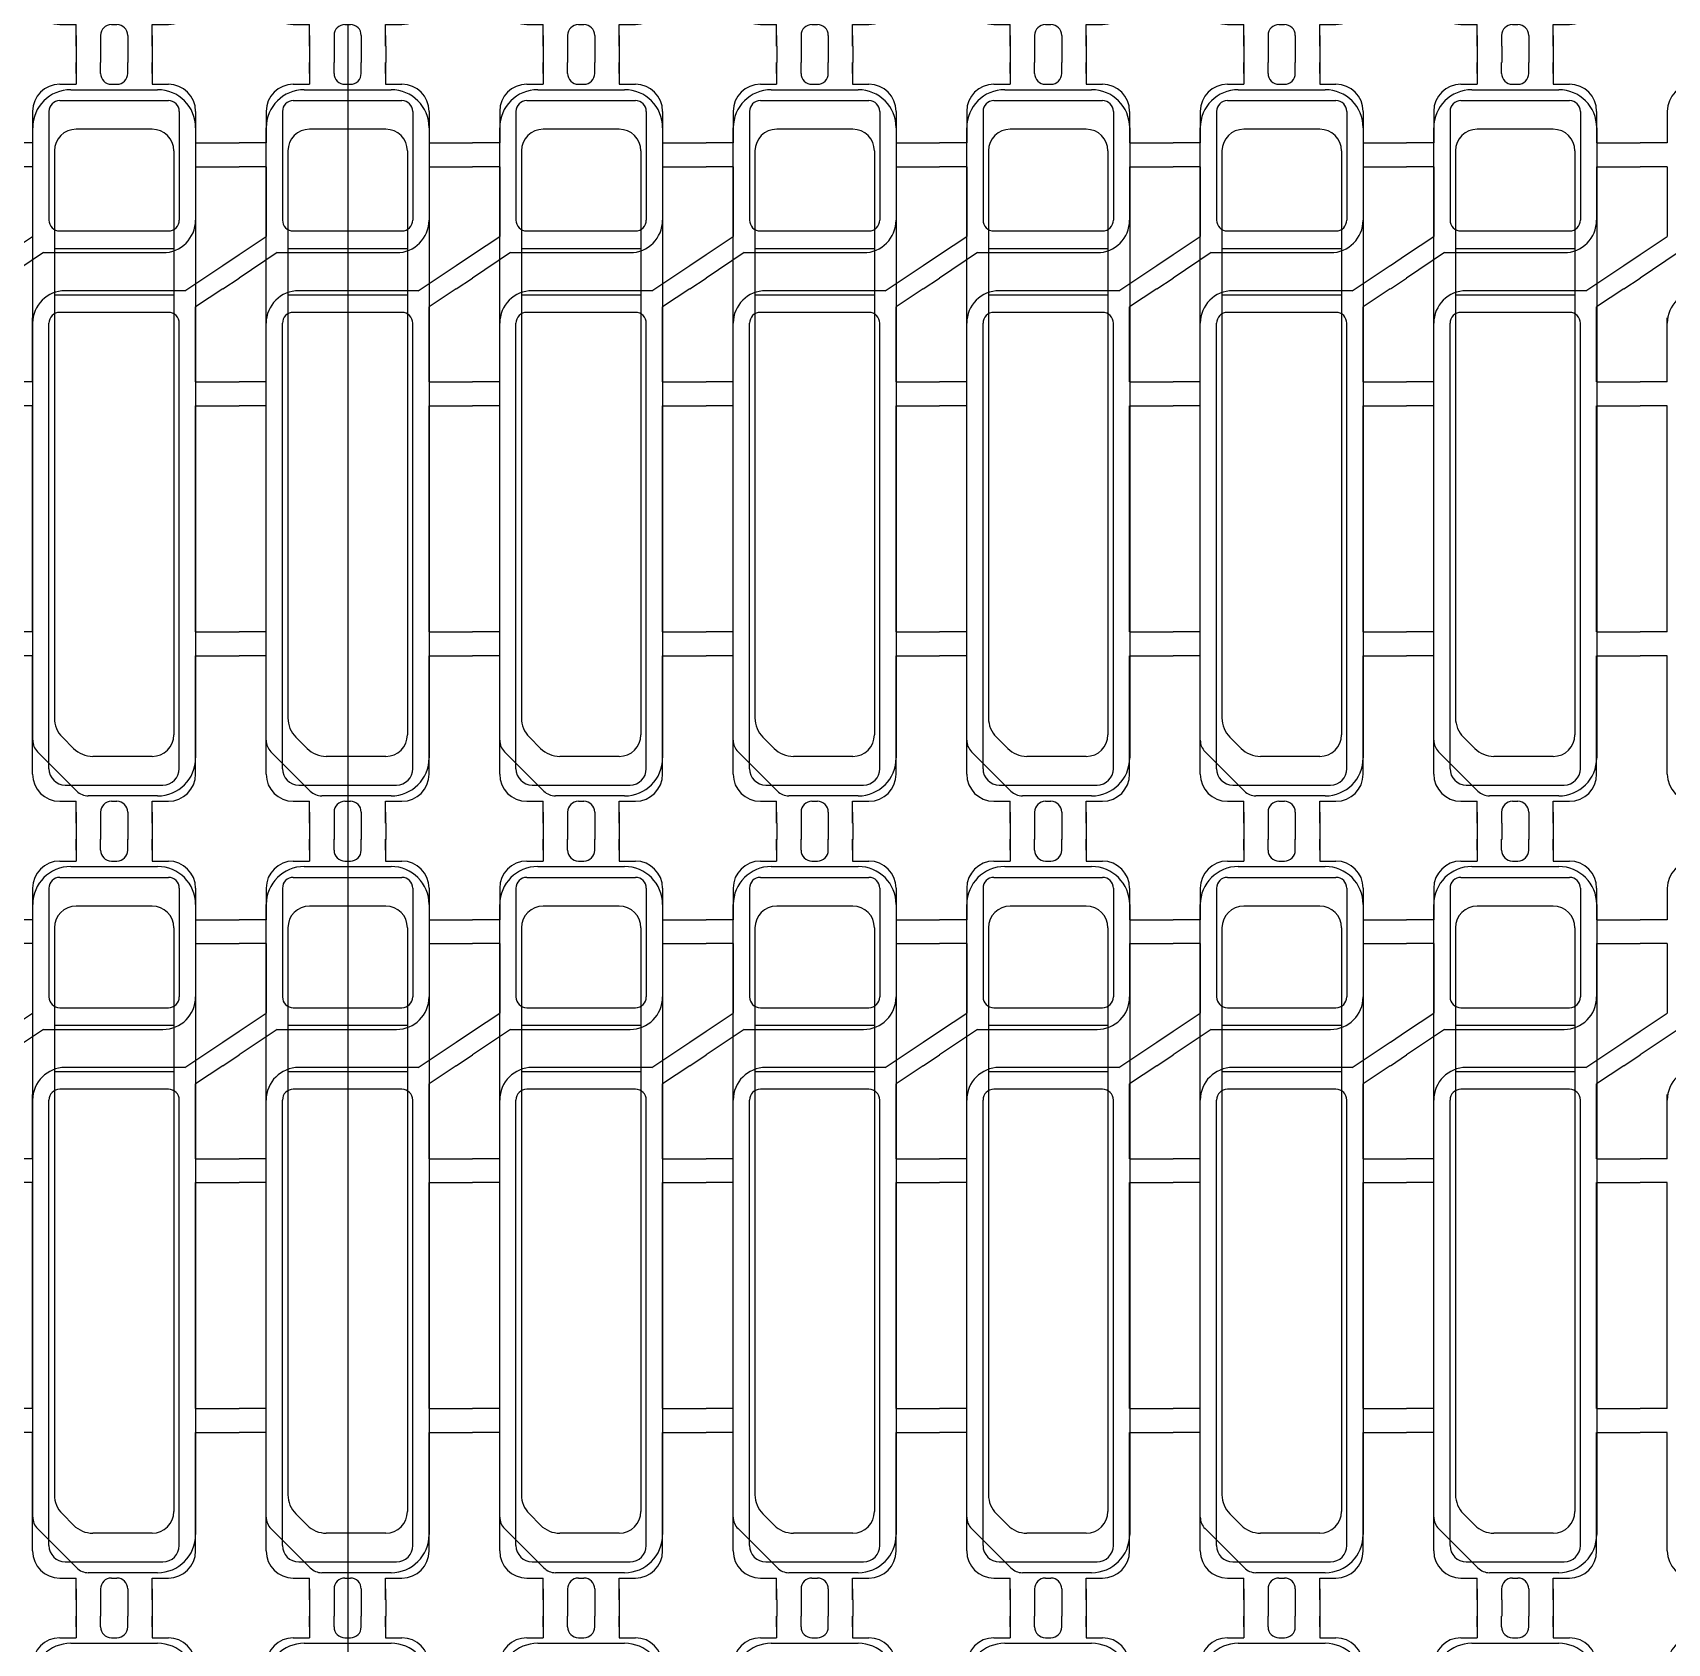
# Model space of a CAD drawing. Header units: millimetres. Extents: x -992 to 1678, y 98 to 1000.
# Drawn here: x -818.14 to -803.09, y 574.62 to 589.45 of the extents above; entities that cross this region are included whole.
import ezdxf

# ---------------------------------------------------------------- set-up
doc = ezdxf.new("R2010")
doc.units = ezdxf.units.MM
doc.linetypes.add('CENTER', pattern=[10.16, 6.35, -1.27, 1.27, -1.27])
for name, color, linetype in [('1', 3, 'Continuous'), ('b etching', 1, 'Continuous'), ('CEN', 8, 'CENTER'), ('PPA', 2, 'Continuous')]:
    doc.layers.add(name, color=color, linetype=linetype)

# ---------------------------------------------------------------- blocks, each defined once
blk = doc.blocks.new('e1')
at = {"layer": '1'}
for p, q in [((-947.058, 906.581), (-947.058, 906.481)), ((-947.058, 906.481), (-947.058, 906.581)), ((-947.058, 906.581), (-947.058, 906.381)), ((-946.358, 906.581), (-946.358, 906.481)), ((-946.358, 906.481), (-946.358, 906.581)), ((-946.358, 906.581), (-946.358, 906.381)), ((-946.358, 906.381), (-946.208, 906.381)), ((-947.458, 906.131), (-947.458, 905.841)), ((-945.958, 906.131), (-945.958, 905.841)), ((-947.458, 905.841), (-947.708, 905.841)), ((-945.958, 905.841), (-945.708, 905.841)), ((-947.458, 905.621), (-947.708, 905.621)), ((-947.458, 905.621), (-947.458, 904.981)), ((-945.958, 905.621), (-945.958, 905.131)), ((-945.958, 905.621), (-945.708, 905.621)), ((-947.358, 904.831), (-946.258, 904.831)), ((-946.058, 904.481), (-947.158, 904.481)), ((-947.458, 903.641), (-947.458, 904.231)), ((-945.958, 903.641), (-945.958, 904.331)), ((-947.458, 903.641), (-947.708, 903.641)), ((-945.958, 903.641), (-945.708, 903.641)), ((-947.458, 903.421), (-947.708, 903.421)), ((-947.458, 901.341), (-947.458, 903.421)), ((-945.958, 901.341), (-945.958, 903.421)), ((-945.958, 903.421), (-945.708, 903.421)), ((-947.458, 901.341), (-947.708, 901.341)), ((-945.958, 901.341), (-945.708, 901.341)), ((-947.458, 901.121), (-947.708, 901.121)), ((-947.458, 900.031), (-947.458, 901.121)), ((-945.958, 900.031), (-945.958, 901.121)), ((-945.958, 901.121), (-945.708, 901.121)), ((-947.058, 899.581), (-947.058, 899.781)), ((-946.358, 899.781), (-946.208, 899.781)), ((-946.358, 899.581), (-946.358, 899.781)), ((-947.058, 899.581), (-947.058, 899.681)), ((-947.058, 899.681), (-947.058, 899.581)), ((-946.358, 899.581), (-946.358, 899.681)), ((-946.358, 899.681), (-946.358, 899.581))]:
    blk.add_line(p, q, dxfattribs=at)
at = {"layer": '1', "linetype": 'ByBlock'}
for p, q in [((-946.833, 906.481), (-946.833, 906.581)), ((-946.583, 906.481), (-946.583, 906.581)), ((-947.208, 906.381), (-947.058, 906.381)), ((-946.733, 906.381), (-946.683, 906.381)), ((-947.708, 904.814), (-947.458, 904.981)), ((-947.358, 904.831), (-947.708, 904.597)), ((-946.058, 904.481), (-945.708, 904.714)), ((-945.708, 904.497), (-945.958, 904.331)), ((-947.208, 899.781), (-947.058, 899.781)), ((-946.733, 899.781), (-946.683, 899.781)), ((-946.833, 899.681), (-946.833, 899.581)), ((-946.583, 899.681), (-946.583, 899.581))]:
    blk.add_line(p, q, dxfattribs=at)
for centre, start, end in [((-946.733, 906.481), 180, 270), ((-946.683, 906.481), 270, 0), ((-946.733, 899.681), 90, 180), ((-946.683, 899.681), 0, 90)]:
    blk.add_arc(centre, 0.1, start, end, dxfattribs=at)
at = {"layer": '1'}
for centre, radius, start, end in [((-947.208, 906.131), 0.25, 90, 180), ((-946.208, 906.131), 0.25, 0, 90), ((-946.258, 905.131), 0.3, 270, 0), ((-947.158, 904.181), 0.3, 90, 180), ((-947.208, 900.031), 0.25, 180, 270), ((-946.208, 900.031), 0.25, 270, 0)]:
    blk.add_arc(centre, radius, start, end, dxfattribs=at)
blk = doc.blocks.new('e2')
at = {"layer": 'b etching', "linetype": 'ByBlock'}
for p, q in [((-947.208, 906.231), (-946.208, 906.231)), ((-947.308, 906.131), (-947.308, 905.131)), ((-946.108, 906.131), (-946.108, 905.131)), ((-947.208, 905.031), (-946.208, 905.031)), ((-946.208, 904.281), (-947.208, 904.281)), ((-947.308, 900.081), (-947.308, 904.181)), ((-946.108, 900.081), (-946.108, 904.181)), ((-947.158, 899.931), (-946.258, 899.931))]:
    blk.add_line(p, q, dxfattribs=at)
for centre, radius, start, end in [((-947.208, 906.131), 0.1, 90, 180), ((-946.208, 906.131), 0.1, 360, 90), ((-947.208, 905.131), 0.1, 180, 270), ((-946.208, 905.131), 0.1, 270, 360), ((-947.208, 904.181), 0.1, 90, 180), ((-946.208, 904.181), 0.1, 0, 90), ((-947.158, 900.081), 0.15, 180, 270), ((-946.258, 900.081), 0.15, 270, 0)]:
    blk.add_arc(centre, radius, start, end, dxfattribs=at)

msp = doc.modelspace()

# ---------------------------------------------------------------- linework, layer by layer
at = {"layer": '1', "linetype": 'ByBlock'}
for p, q in [((-817.73553085, 589.32062093), (-817.73553085, 589.17062093)), ((-817.51053085, 589.32062093), (-817.51053085, 589.17062093)), ((-817.26053085, 589.32062093), (-817.26053085, 589.17062093)), ((-817.03553085, 589.32062093), (-817.03553085, 589.17062093)), ((-815.58553085, 589.32062093), (-815.58553085, 589.17062093)), ((-815.36053085, 589.32062093), (-815.36053085, 589.17062093)), ((-815.11053085, 589.32062093), (-815.11053085, 589.17062093)), ((-814.88553085, 589.32062093), (-814.88553085, 589.17062093)), ((-813.43553085, 589.32062093), (-813.43553085, 589.17062093)), ((-813.21053085, 589.32062093), (-813.21053085, 589.17062093)), ((-812.96053085, 589.32062093), (-812.96053085, 589.17062093)), ((-812.73553085, 589.32062093), (-812.73553085, 589.17062093)), ((-811.28553085, 589.32062093), (-811.28553085, 589.17062093)), ((-811.06053085, 589.32062093), (-811.06053085, 589.17062093)), ((-810.81053085, 589.32062093), (-810.81053085, 589.17062093)), ((-810.58553085, 589.32062093), (-810.58553085, 589.17062093)), ((-809.13553085, 589.32062093), (-809.13553085, 589.17062093)), ((-808.91053085, 589.32062093), (-808.91053085, 589.17062093)), ((-808.66053085, 589.32062093), (-808.66053085, 589.17062093)), ((-808.43553085, 589.32062093), (-808.43553085, 589.17062093)), ((-806.98553085, 589.32062093), (-806.98553085, 589.17062093)), ((-806.76053085, 589.32062093), (-806.76053085, 589.17062093)), ((-806.51053085, 589.32062093), (-806.51053085, 589.17062093)), ((-806.28553085, 589.32062093), (-806.28553085, 589.17062093)), ((-804.83553085, 589.32062093), (-804.83553085, 589.17062093)), ((-804.61053085, 589.32062093), (-804.61053085, 589.17062093)), ((-804.36053085, 589.32062093), (-804.36053085, 589.17062093)), ((-804.13553085, 589.32062093), (-804.13553085, 589.17062093)), ((-816.38553085, 588.43062093), (-816.23553085, 588.43062093)), ((-814.23553085, 588.43062093), (-814.08553085, 588.43062093)), ((-812.08553085, 588.43062093), (-811.93553085, 588.43062093)), ((-809.93553085, 588.43062093), (-809.78553085, 588.43062093)), ((-807.78553085, 588.43062093), (-807.63553085, 588.43062093)), ((-805.63553085, 588.43062093), (-805.48553085, 588.43062093)), ((-803.48553085, 588.43062093), (-803.33553085, 588.43062093)), ((-816.38553085, 588.21062093), (-816.23553085, 588.21062093)), ((-814.23553085, 588.21062093), (-814.08553085, 588.21062093)), ((-812.08553085, 588.21062093), (-811.93553085, 588.21062093)), ((-809.93553085, 588.21062093), (-809.78553085, 588.21062093)), ((-807.78553085, 588.21062093), (-807.63553085, 588.21062093)), ((-805.63553085, 588.21062093), (-805.48553085, 588.21062093)), ((-803.48553085, 588.21062093), (-803.33553085, 588.21062093)), ((-816.38553085, 587.30395426), (-816.23553085, 587.40395426)), ((-814.23553085, 587.30395426), (-814.08553085, 587.40395426)), ((-812.08553085, 587.30395426), (-811.93553085, 587.40395426)), ((-809.93553085, 587.30395426), (-809.78553085, 587.40395426)), ((-807.78553085, 587.30395426), (-807.63553085, 587.40395426)), ((-805.63553085, 587.30395426), (-805.48553085, 587.40395426)), ((-803.48553085, 587.30395426), (-803.33553085, 587.40395426)), ((-816.38553085, 587.08728759), (-816.23553085, 587.18728759)), ((-814.23553085, 587.08728759), (-814.08553085, 587.18728759)), ((-812.08553085, 587.08728759), (-811.93553085, 587.18728759)), ((-809.93553085, 587.08728759), (-809.78553085, 587.18728759)), ((-807.78553085, 587.08728759), (-807.63553085, 587.18728759)), ((-805.63553085, 587.08728759), (-805.48553085, 587.18728759)), ((-803.48553085, 587.08728759), (-803.33553085, 587.18728759)), ((-816.38553085, 586.23062093), (-816.23553085, 586.23062093)), ((-814.23553085, 586.23062093), (-814.08553085, 586.23062093)), ((-812.08553085, 586.23062093), (-811.93553085, 586.23062093)), ((-809.93553085, 586.23062093), (-809.78553085, 586.23062093)), ((-807.78553085, 586.23062093), (-807.63553085, 586.23062093)), ((-805.63553085, 586.23062093), (-805.48553085, 586.23062093)), ((-803.48553085, 586.23062093), (-803.33553085, 586.23062093)), ((-816.38553085, 586.01062093), (-816.23553085, 586.01062093)), ((-814.23553085, 586.01062093), (-814.08553085, 586.01062093)), ((-812.08553085, 586.01062093), (-811.93553085, 586.01062093)), ((-809.93553085, 586.01062093), (-809.78553085, 586.01062093)), ((-807.78553085, 586.01062093), (-807.63553085, 586.01062093)), ((-805.63553085, 586.01062093), (-805.48553085, 586.01062093)), ((-803.48553085, 586.01062093), (-803.33553085, 586.01062093)), ((-816.38553085, 583.93062093), (-816.23553085, 583.93062093)), ((-814.23553085, 583.93062093), (-814.08553085, 583.93062093)), ((-812.08553085, 583.93062093), (-811.93553085, 583.93062093)), ((-809.93553085, 583.93062093), (-809.78553085, 583.93062093)), ((-807.78553085, 583.93062093), (-807.63553085, 583.93062093)), ((-805.63553085, 583.93062093), (-805.48553085, 583.93062093)), ((-803.48553085, 583.93062093), (-803.33553085, 583.93062093)), ((-816.38553085, 583.71062093), (-816.23553085, 583.71062093)), ((-814.23553085, 583.71062093), (-814.08553085, 583.71062093)), ((-812.08553085, 583.71062093), (-811.93553085, 583.71062093)), ((-809.93553085, 583.71062093), (-809.78553085, 583.71062093)), ((-807.78553085, 583.71062093), (-807.63553085, 583.71062093)), ((-805.63553085, 583.71062093), (-805.48553085, 583.71062093)), ((-803.48553085, 583.71062093), (-803.33553085, 583.71062093)), ((-817.73553085, 582.17062093), (-817.73553085, 582.02062093)), ((-817.51053085, 582.17062093), (-817.51053085, 582.02062093)), ((-817.26053085, 582.17062093), (-817.26053085, 582.02062093)), ((-817.03553085, 582.17062093), (-817.03553085, 582.02062093)), ((-815.58553085, 582.17062093), (-815.58553085, 582.02062093)), ((-815.36053085, 582.17062093), (-815.36053085, 582.02062093)), ((-815.11053085, 582.17062093), (-815.11053085, 582.02062093)), ((-814.88553085, 582.17062093), (-814.88553085, 582.02062093)), ((-813.43553085, 582.17062093), (-813.43553085, 582.02062093)), ((-813.21053085, 582.17062093), (-813.21053085, 582.02062093)), ((-812.96053085, 582.17062093), (-812.96053085, 582.02062093)), ((-812.73553085, 582.17062093), (-812.73553085, 582.02062093)), ((-811.28553085, 582.17062093), (-811.28553085, 582.02062093)), ((-811.06053085, 582.17062093), (-811.06053085, 582.02062093)), ((-810.81053085, 582.17062093), (-810.81053085, 582.02062093)), ((-810.58553085, 582.17062093), (-810.58553085, 582.02062093)), ((-809.13553085, 582.17062093), (-809.13553085, 582.02062093)), ((-808.91053085, 582.17062093), (-808.91053085, 582.02062093)), ((-808.66053085, 582.17062093), (-808.66053085, 582.02062093)), ((-808.43553085, 582.17062093), (-808.43553085, 582.02062093)), ((-806.98553085, 582.17062093), (-806.98553085, 582.02062093)), ((-806.76053085, 582.17062093), (-806.76053085, 582.02062093)), ((-806.51053085, 582.17062093), (-806.51053085, 582.02062093)), ((-806.28553085, 582.17062093), (-806.28553085, 582.02062093)), ((-804.83553085, 582.17062093), (-804.83553085, 582.02062093)), ((-804.61053085, 582.17062093), (-804.61053085, 582.02062093)), ((-804.36053085, 582.17062093), (-804.36053085, 582.02062093)), ((-804.13553085, 582.17062093), (-804.13553085, 582.02062093)), ((-816.38553085, 581.28062093), (-816.23553085, 581.28062093)), ((-814.23553085, 581.28062093), (-814.08553085, 581.28062093)), ((-812.08553085, 581.28062093), (-811.93553085, 581.28062093)), ((-809.93553085, 581.28062093), (-809.78553085, 581.28062093)), ((-807.78553085, 581.28062093), (-807.63553085, 581.28062093)), ((-805.63553085, 581.28062093), (-805.48553085, 581.28062093)), ((-803.48553085, 581.28062093), (-803.33553085, 581.28062093)), ((-816.38553085, 581.06062093), (-816.23553085, 581.06062093)), ((-814.23553085, 581.06062093), (-814.08553085, 581.06062093)), ((-812.08553085, 581.06062093), (-811.93553085, 581.06062093)), ((-809.93553085, 581.06062093), (-809.78553085, 581.06062093)), ((-807.78553085, 581.06062093), (-807.63553085, 581.06062093)), ((-805.63553085, 581.06062093), (-805.48553085, 581.06062093)), ((-803.48553085, 581.06062093), (-803.33553085, 581.06062093)), ((-816.38553085, 580.15395426), (-816.23553085, 580.25395426)), ((-814.23553085, 580.15395426), (-814.08553085, 580.25395426)), ((-812.08553085, 580.15395426), (-811.93553085, 580.25395426)), ((-809.93553085, 580.15395426), (-809.78553085, 580.25395426)), ((-807.78553085, 580.15395426), (-807.63553085, 580.25395426)), ((-805.63553085, 580.15395426), (-805.48553085, 580.25395426)), ((-803.48553085, 580.15395426), (-803.33553085, 580.25395426)), ((-816.38553085, 579.93728759), (-816.23553085, 580.03728759)), ((-814.23553085, 579.93728759), (-814.08553085, 580.03728759)), ((-812.08553085, 579.93728759), (-811.93553085, 580.03728759)), ((-809.93553085, 579.93728759), (-809.78553085, 580.03728759)), ((-807.78553085, 579.93728759), (-807.63553085, 580.03728759)), ((-805.63553085, 579.93728759), (-805.48553085, 580.03728759)), ((-803.48553085, 579.93728759), (-803.33553085, 580.03728759)), ((-816.38553085, 579.08062093), (-816.23553085, 579.08062093)), ((-814.23553085, 579.08062093), (-814.08553085, 579.08062093)), ((-812.08553085, 579.08062093), (-811.93553085, 579.08062093)), ((-809.93553085, 579.08062093), (-809.78553085, 579.08062093)), ((-807.78553085, 579.08062093), (-807.63553085, 579.08062093)), ((-805.63553085, 579.08062093), (-805.48553085, 579.08062093)), ((-803.48553085, 579.08062093), (-803.33553085, 579.08062093)), ((-816.38553085, 578.86062093), (-816.23553085, 578.86062093)), ((-814.23553085, 578.86062093), (-814.08553085, 578.86062093)), ((-812.08553085, 578.86062093), (-811.93553085, 578.86062093)), ((-809.93553085, 578.86062093), (-809.78553085, 578.86062093)), ((-807.78553085, 578.86062093), (-807.63553085, 578.86062093)), ((-805.63553085, 578.86062093), (-805.48553085, 578.86062093)), ((-803.48553085, 578.86062093), (-803.33553085, 578.86062093)), ((-816.38553085, 576.78062093), (-816.23553085, 576.78062093)), ((-814.23553085, 576.78062093), (-814.08553085, 576.78062093)), ((-812.08553085, 576.78062093), (-811.93553085, 576.78062093)), ((-809.93553085, 576.78062093), (-809.78553085, 576.78062093)), ((-807.78553085, 576.78062093), (-807.63553085, 576.78062093)), ((-805.63553085, 576.78062093), (-805.48553085, 576.78062093)), ((-803.48553085, 576.78062093), (-803.33553085, 576.78062093)), ((-816.38553085, 576.56062093), (-816.23553085, 576.56062093)), ((-814.23553085, 576.56062093), (-814.08553085, 576.56062093)), ((-812.08553085, 576.56062093), (-811.93553085, 576.56062093)), ((-809.93553085, 576.56062093), (-809.78553085, 576.56062093)), ((-807.78553085, 576.56062093), (-807.63553085, 576.56062093)), ((-805.63553085, 576.56062093), (-805.48553085, 576.56062093)), ((-803.48553085, 576.56062093), (-803.33553085, 576.56062093)), ((-817.73553085, 575.02062093), (-817.73553085, 574.87062093)), ((-817.51053085, 575.02062093), (-817.51053085, 574.87062093)), ((-817.26053085, 575.02062093), (-817.26053085, 574.87062093)), ((-817.03553085, 575.02062093), (-817.03553085, 574.87062093)), ((-815.58553085, 575.02062093), (-815.58553085, 574.87062093)), ((-815.36053085, 575.02062093), (-815.36053085, 574.87062093)), ((-815.11053085, 575.02062093), (-815.11053085, 574.87062093)), ((-814.88553085, 575.02062093), (-814.88553085, 574.87062093)), ((-813.43553085, 575.02062093), (-813.43553085, 574.87062093)), ((-813.21053085, 575.02062093), (-813.21053085, 574.87062093)), ((-812.96053085, 575.02062093), (-812.96053085, 574.87062093)), ((-812.73553085, 575.02062093), (-812.73553085, 574.87062093)), ((-811.28553085, 575.02062093), (-811.28553085, 574.87062093)), ((-811.06053085, 575.02062093), (-811.06053085, 574.87062093)), ((-810.81053085, 575.02062093), (-810.81053085, 574.87062093)), ((-810.58553085, 575.02062093), (-810.58553085, 574.87062093)), ((-809.13553085, 575.02062093), (-809.13553085, 574.87062093)), ((-808.91053085, 575.02062093), (-808.91053085, 574.87062093)), ((-808.66053085, 575.02062093), (-808.66053085, 574.87062093)), ((-808.43553085, 575.02062093), (-808.43553085, 574.87062093)), ((-806.98553085, 575.02062093), (-806.98553085, 574.87062093)), ((-806.76053085, 575.02062093), (-806.76053085, 574.87062093)), ((-806.51053085, 575.02062093), (-806.51053085, 574.87062093)), ((-806.28553085, 575.02062093), (-806.28553085, 574.87062093)), ((-804.83553085, 575.02062093), (-804.83553085, 574.87062093)), ((-804.61053085, 575.02062093), (-804.61053085, 574.87062093)), ((-804.36053085, 575.02062093), (-804.36053085, 574.87062093)), ((-804.13553085, 575.02062093), (-804.13553085, 574.87062093))]:
    msp.add_line(p, q, dxfattribs=at)
at = {"layer": 'CEN', "linetype": 'ByBlock'}
msp.add_line((-815.23553085, 604.87062093), (-815.23553085, 537.87062093), dxfattribs=at)
at = {"layer": 'PPA', "linetype": 'ByBlock'}
for p, q in [((-817.78553085, 588.92062093), (-816.98553085, 588.92062093)), ((-815.63553085, 588.92062093), (-814.83553085, 588.92062093)), ((-813.48553085, 588.92062093), (-812.68553085, 588.92062093)), ((-811.33553085, 588.92062093), (-810.53553085, 588.92062093)), ((-809.18553085, 588.92062093), (-808.38553085, 588.92062093)), ((-807.03553085, 588.92062093), (-806.23553085, 588.92062093)), ((-804.88553085, 588.92062093), (-804.08553085, 588.92062093)), ((-818.13553085, 582.93275296), (-818.13553085, 588.57062093)), ((-817.03553085, 588.55698456), (-817.73553085, 588.55698456)), ((-816.63553085, 588.57062093), (-816.63553085, 582.77062093)), ((-815.98553085, 582.93275296), (-815.98553085, 588.57062093)), ((-814.88553085, 588.55698456), (-815.58553085, 588.55698456)), ((-814.48553085, 588.57062093), (-814.48553085, 582.77062093)), ((-813.83553085, 582.93275296), (-813.83553085, 588.57062093)), ((-812.73553085, 588.55698456), (-813.43553085, 588.55698456)), ((-812.33553085, 588.57062093), (-812.33553085, 582.77062093)), ((-811.68553085, 582.93275296), (-811.68553085, 588.57062093)), ((-810.58553085, 588.55698456), (-811.28553085, 588.55698456)), ((-810.18553085, 588.57062093), (-810.18553085, 582.77062093)), ((-809.53553085, 582.93275296), (-809.53553085, 588.57062093)), ((-808.43553085, 588.55698456), (-809.13553085, 588.55698456)), ((-808.03553085, 588.57062093), (-808.03553085, 582.77062093)), ((-807.38553085, 582.93275296), (-807.38553085, 588.57062093)), ((-806.28553085, 588.55698456), (-806.98553085, 588.55698456)), ((-805.88553085, 588.57062093), (-805.88553085, 582.77062093)), ((-805.23553085, 582.93275296), (-805.23553085, 588.57062093)), ((-804.13553085, 588.55698456), (-804.83553085, 588.55698456)), ((-803.73553085, 588.57062093), (-803.73553085, 582.77062093)), ((-817.93553085, 588.35698456), (-817.93553085, 583.13781068)), ((-816.83553085, 588.35698456), (-816.83553085, 582.98425729)), ((-815.78553085, 588.35698456), (-815.78553085, 583.13781068)), ((-814.68553085, 588.35698456), (-814.68553085, 582.98425729)), ((-813.63553085, 588.35698456), (-813.63553085, 583.13781068)), ((-812.53553085, 588.35698456), (-812.53553085, 582.98425729)), ((-811.48553085, 588.35698456), (-811.48553085, 583.13781068)), ((-810.38553085, 588.35698456), (-810.38553085, 582.98425729)), ((-809.33553085, 588.35698456), (-809.33553085, 583.13781068)), ((-808.23553085, 588.35698456), (-808.23553085, 582.98425729)), ((-807.18553085, 588.35698456), (-807.18553085, 583.13781068)), ((-806.08553085, 588.35698456), (-806.08553085, 582.98425729)), ((-805.03553085, 588.35698456), (-805.03553085, 583.13781068)), ((-803.93553085, 588.35698456), (-803.93553085, 582.98425729)), ((-817.93553085, 587.46062093), (-816.83553085, 587.46062093)), ((-815.78553085, 587.46062093), (-814.68553085, 587.46062093)), ((-813.63553085, 587.46062093), (-812.53553085, 587.46062093)), ((-811.48553085, 587.46062093), (-810.38553085, 587.46062093)), ((-809.33553085, 587.46062093), (-808.23553085, 587.46062093)), ((-807.18553085, 587.46062093), (-806.08553085, 587.46062093)), ((-805.03553085, 587.46062093), (-803.93553085, 587.46062093)), ((-816.83553085, 587.03062093), (-817.93553085, 587.03062093)), ((-814.68553085, 587.03062093), (-815.78553085, 587.03062093)), ((-812.53553085, 587.03062093), (-813.63553085, 587.03062093)), ((-810.38553085, 587.03062093), (-811.48553085, 587.03062093)), ((-808.23553085, 587.03062093), (-809.33553085, 587.03062093)), ((-806.08553085, 587.03062093), (-807.18553085, 587.03062093)), ((-803.93553085, 587.03062093), (-805.03553085, 587.03062093)), ((-817.86230754, 582.96103399), (-817.75875415, 582.8574806)), ((-815.71230754, 582.96103399), (-815.60875415, 582.8574806)), ((-813.56230754, 582.96103399), (-813.45875415, 582.8574806)), ((-811.41230754, 582.96103399), (-811.30875415, 582.8574806)), ((-809.26230754, 582.96103399), (-809.15875415, 582.8574806)), ((-807.11230754, 582.96103399), (-807.00875415, 582.8574806)), ((-804.96230754, 582.96103399), (-804.85875415, 582.8574806)), ((-818.09159687, 582.82668695), (-817.72946483, 582.46455491)), ((-817.03553085, 582.78425729), (-817.58197746, 582.78425729)), ((-815.94159687, 582.82668695), (-815.57946483, 582.46455491)), ((-814.88553085, 582.78425729), (-815.43197746, 582.78425729)), ((-813.79159687, 582.82668695), (-813.42946483, 582.46455491)), ((-812.73553085, 582.78425729), (-813.28197746, 582.78425729)), ((-811.64159687, 582.82668695), (-811.27946483, 582.46455491)), ((-810.58553085, 582.78425729), (-811.13197746, 582.78425729)), ((-809.49159687, 582.82668695), (-809.12946483, 582.46455491)), ((-808.43553085, 582.78425729), (-808.98197746, 582.78425729)), ((-807.34159687, 582.82668695), (-806.97946483, 582.46455491)), ((-806.28553085, 582.78425729), (-806.83197746, 582.78425729)), ((-805.19159687, 582.82668695), (-804.82946483, 582.46455491)), ((-804.13553085, 582.78425729), (-804.68197746, 582.78425729)), ((-816.98553085, 582.42062093), (-817.62339881, 582.42062093)), ((-814.83553085, 582.42062093), (-815.47339881, 582.42062093)), ((-812.68553085, 582.42062093), (-813.32339881, 582.42062093)), ((-810.53553085, 582.42062093), (-811.17339881, 582.42062093)), ((-808.38553085, 582.42062093), (-809.02339881, 582.42062093)), ((-806.23553085, 582.42062093), (-806.87339881, 582.42062093)), ((-804.08553085, 582.42062093), (-804.72339881, 582.42062093)), ((-817.78553085, 581.77062093), (-816.98553085, 581.77062093)), ((-815.63553085, 581.77062093), (-814.83553085, 581.77062093)), ((-813.48553085, 581.77062093), (-812.68553085, 581.77062093)), ((-811.33553085, 581.77062093), (-810.53553085, 581.77062093)), ((-809.18553085, 581.77062093), (-808.38553085, 581.77062093)), ((-807.03553085, 581.77062093), (-806.23553085, 581.77062093)), ((-804.88553085, 581.77062093), (-804.08553085, 581.77062093)), ((-818.13553085, 575.78275296), (-818.13553085, 581.42062093)), ((-817.03553085, 581.40698456), (-817.73553085, 581.40698456)), ((-816.63553085, 581.42062093), (-816.63553085, 575.62062093)), ((-815.98553085, 575.78275296), (-815.98553085, 581.42062093)), ((-814.88553085, 581.40698456), (-815.58553085, 581.40698456)), ((-814.48553085, 581.42062093), (-814.48553085, 575.62062093)), ((-813.83553085, 575.78275296), (-813.83553085, 581.42062093)), ((-812.73553085, 581.40698456), (-813.43553085, 581.40698456)), ((-812.33553085, 581.42062093), (-812.33553085, 575.62062093)), ((-811.68553085, 575.78275296), (-811.68553085, 581.42062093)), ((-810.58553085, 581.40698456), (-811.28553085, 581.40698456)), ((-810.18553085, 581.42062093), (-810.18553085, 575.62062093)), ((-809.53553085, 575.78275296), (-809.53553085, 581.42062093)), ((-808.43553085, 581.40698456), (-809.13553085, 581.40698456)), ((-808.03553085, 581.42062093), (-808.03553085, 575.62062093)), ((-807.38553085, 575.78275296), (-807.38553085, 581.42062093)), ((-806.28553085, 581.40698456), (-806.98553085, 581.40698456)), ((-805.88553085, 581.42062093), (-805.88553085, 575.62062093)), ((-805.23553085, 575.78275296), (-805.23553085, 581.42062093)), ((-804.13553085, 581.40698456), (-804.83553085, 581.40698456)), ((-803.73553085, 581.42062093), (-803.73553085, 575.62062093)), ((-817.93553085, 581.20698456), (-817.93553085, 575.98781068)), ((-816.83553085, 581.20698456), (-816.83553085, 575.83425729)), ((-815.78553085, 581.20698456), (-815.78553085, 575.98781068)), ((-814.68553085, 581.20698456), (-814.68553085, 575.83425729)), ((-813.63553085, 581.20698456), (-813.63553085, 575.98781068)), ((-812.53553085, 581.20698456), (-812.53553085, 575.83425729)), ((-811.48553085, 581.20698456), (-811.48553085, 575.98781068)), ((-810.38553085, 581.20698456), (-810.38553085, 575.83425729)), ((-809.33553085, 581.20698456), (-809.33553085, 575.98781068)), ((-808.23553085, 581.20698456), (-808.23553085, 575.83425729)), ((-807.18553085, 581.20698456), (-807.18553085, 575.98781068)), ((-806.08553085, 581.20698456), (-806.08553085, 575.83425729)), ((-805.03553085, 581.20698456), (-805.03553085, 575.98781068)), ((-803.93553085, 581.20698456), (-803.93553085, 575.83425729)), ((-817.93553085, 580.31062093), (-816.83553085, 580.31062093)), ((-815.78553085, 580.31062093), (-814.68553085, 580.31062093)), ((-813.63553085, 580.31062093), (-812.53553085, 580.31062093)), ((-811.48553085, 580.31062093), (-810.38553085, 580.31062093)), ((-809.33553085, 580.31062093), (-808.23553085, 580.31062093)), ((-807.18553085, 580.31062093), (-806.08553085, 580.31062093)), ((-805.03553085, 580.31062093), (-803.93553085, 580.31062093)), ((-816.83553085, 579.88062093), (-817.93553085, 579.88062093)), ((-814.68553085, 579.88062093), (-815.78553085, 579.88062093)), ((-812.53553085, 579.88062093), (-813.63553085, 579.88062093)), ((-810.38553085, 579.88062093), (-811.48553085, 579.88062093)), ((-808.23553085, 579.88062093), (-809.33553085, 579.88062093)), ((-806.08553085, 579.88062093), (-807.18553085, 579.88062093)), ((-803.93553085, 579.88062093), (-805.03553085, 579.88062093)), ((-818.09159687, 575.67668695), (-817.72946483, 575.31455491)), ((-817.86230754, 575.81103399), (-817.75875415, 575.7074806)), ((-815.94159687, 575.67668695), (-815.57946483, 575.31455491)), ((-815.71230754, 575.81103399), (-815.60875415, 575.7074806)), ((-813.79159687, 575.67668695), (-813.42946483, 575.31455491)), ((-813.56230754, 575.81103399), (-813.45875415, 575.7074806)), ((-811.64159687, 575.67668695), (-811.27946483, 575.31455491)), ((-811.41230754, 575.81103399), (-811.30875415, 575.7074806)), ((-809.49159687, 575.67668695), (-809.12946483, 575.31455491)), ((-809.26230754, 575.81103399), (-809.15875415, 575.7074806)), ((-807.34159687, 575.67668695), (-806.97946483, 575.31455491)), ((-807.11230754, 575.81103399), (-807.00875415, 575.7074806)), ((-805.19159687, 575.67668695), (-804.82946483, 575.31455491)), ((-804.96230754, 575.81103399), (-804.85875415, 575.7074806)), ((-817.03553085, 575.63425729), (-817.58197746, 575.63425729)), ((-814.88553085, 575.63425729), (-815.43197746, 575.63425729)), ((-812.73553085, 575.63425729), (-813.28197746, 575.63425729)), ((-810.58553085, 575.63425729), (-811.13197746, 575.63425729)), ((-808.43553085, 575.63425729), (-808.98197746, 575.63425729)), ((-806.28553085, 575.63425729), (-806.83197746, 575.63425729)), ((-804.13553085, 575.63425729), (-804.68197746, 575.63425729)), ((-816.98553085, 575.27062093), (-817.62339881, 575.27062093)), ((-814.83553085, 575.27062093), (-815.47339881, 575.27062093)), ((-812.68553085, 575.27062093), (-813.32339881, 575.27062093)), ((-810.53553085, 575.27062093), (-811.17339881, 575.27062093)), ((-808.38553085, 575.27062093), (-809.02339881, 575.27062093)), ((-806.23553085, 575.27062093), (-806.87339881, 575.27062093)), ((-804.08553085, 575.27062093), (-804.72339881, 575.27062093)), ((-817.78553085, 574.62062093), (-816.98553085, 574.62062093)), ((-815.63553085, 574.62062093), (-814.83553085, 574.62062093)), ((-813.48553085, 574.62062093), (-812.68553085, 574.62062093)), ((-811.33553085, 574.62062093), (-810.53553085, 574.62062093)), ((-809.18553085, 574.62062093), (-808.38553085, 574.62062093)), ((-807.03553085, 574.62062093), (-806.23553085, 574.62062093)), ((-804.88553085, 574.62062093), (-804.08553085, 574.62062093))]:
    msp.add_line(p, q, dxfattribs=at)
for centre, radius, start, end in [((-817.78553085, 588.57062093), 0.35, 90, 180), ((-816.98553085, 588.57062093), 0.35, 0, 90), ((-815.63553085, 588.57062093), 0.35, 90, 180), ((-814.83553085, 588.57062093), 0.35, 0, 90), ((-813.48553085, 588.57062093), 0.35, 90, 180), ((-812.68553085, 588.57062093), 0.35, 0, 90), ((-811.33553085, 588.57062093), 0.35, 90, 180), ((-810.53553085, 588.57062093), 0.35, 0, 90), ((-809.18553085, 588.57062093), 0.35, 90, 180), ((-808.38553085, 588.57062093), 0.35, 0, 90), ((-807.03553085, 588.57062093), 0.35, 90, 180), ((-806.23553085, 588.57062093), 0.35, 0, 90), ((-804.88553085, 588.57062093), 0.35, 90, 180), ((-804.08553085, 588.57062093), 0.35, 0, 90), ((-817.73553085, 588.35698456), 0.2, 90, 180), ((-817.03553085, 588.35698456), 0.2, 0, 90), ((-815.58553085, 588.35698456), 0.2, 90, 180), ((-814.88553085, 588.35698456), 0.2, 0, 90), ((-813.43553085, 588.35698456), 0.2, 90, 180), ((-812.73553085, 588.35698456), 0.2, 0, 90), ((-811.28553085, 588.35698456), 0.2, 90, 180), ((-810.58553085, 588.35698456), 0.2, 0, 90), ((-809.13553085, 588.35698456), 0.2, 90, 180), ((-808.43553085, 588.35698456), 0.2, 0, 90), ((-806.98553085, 588.35698456), 0.2, 90, 180), ((-806.28553085, 588.35698456), 0.2, 0, 90), ((-804.83553085, 588.35698456), 0.2, 90, 180), ((-804.13553085, 588.35698456), 0.2, 0, 90), ((-817.68553085, 583.13781068), 0.25, 180, 225), ((-815.53553085, 583.13781068), 0.25, 180, 225), ((-813.38553085, 583.13781068), 0.25, 180, 225), ((-811.23553085, 583.13781068), 0.25, 180, 225), ((-809.08553085, 583.13781068), 0.25, 180, 225), ((-806.93553085, 583.13781068), 0.25, 180, 225), ((-804.78553085, 583.13781068), 0.25, 180, 225), ((-817.98553085, 582.93275296), 0.15, 180, 225), ((-817.03553085, 582.98425729), 0.2, 270, 0), ((-815.83553085, 582.93275296), 0.15, 180, 225), ((-814.88553085, 582.98425729), 0.2, 270, 0), ((-813.68553085, 582.93275296), 0.15, 180, 225), ((-812.73553085, 582.98425729), 0.2, 270, 0), ((-811.53553085, 582.93275296), 0.15, 180, 225), ((-810.58553085, 582.98425729), 0.2, 270, 0), ((-809.38553085, 582.93275296), 0.15, 180, 225), ((-808.43553085, 582.98425729), 0.2, 270, 0), ((-807.23553085, 582.93275296), 0.15, 180, 225), ((-806.28553085, 582.98425729), 0.2, 270, 0), ((-805.08553085, 582.93275296), 0.15, 180, 225), ((-804.13553085, 582.98425729), 0.2, 270, 0), ((-817.58197746, 583.03425729), 0.25, 225, 270), ((-816.98553085, 582.77062093), 0.35, 270, 0), ((-815.43197746, 583.03425729), 0.25, 225, 270), ((-814.83553085, 582.77062093), 0.35, 270, 0), ((-813.28197746, 583.03425729), 0.25, 225, 270), ((-812.68553085, 582.77062093), 0.35, 270, 0), ((-811.13197746, 583.03425729), 0.25, 225, 270), ((-810.53553085, 582.77062093), 0.35, 270, 0), ((-808.98197746, 583.03425729), 0.25, 225, 270), ((-808.38553085, 582.77062093), 0.35, 270, 0), ((-806.83197746, 583.03425729), 0.25, 225, 270), ((-806.23553085, 582.77062093), 0.35, 270, 0), ((-804.68197746, 583.03425729), 0.25, 225, 270), ((-804.08553085, 582.77062093), 0.35, 270, 0), ((-817.62339881, 582.57062093), 0.15, 225, 270), ((-815.47339881, 582.57062093), 0.15, 225, 270), ((-813.32339881, 582.57062093), 0.15, 225, 270), ((-811.17339881, 582.57062093), 0.15, 225, 270), ((-809.02339881, 582.57062093), 0.15, 225, 270), ((-806.87339881, 582.57062093), 0.15, 225, 270), ((-804.72339881, 582.57062093), 0.15, 225, 270), ((-817.78553085, 581.42062093), 0.35, 90, 180), ((-816.98553085, 581.42062093), 0.35, 0, 90), ((-815.63553085, 581.42062093), 0.35, 90, 180), ((-814.83553085, 581.42062093), 0.35, 0, 90), ((-813.48553085, 581.42062093), 0.35, 90, 180), ((-812.68553085, 581.42062093), 0.35, 0, 90), ((-811.33553085, 581.42062093), 0.35, 90, 180), ((-810.53553085, 581.42062093), 0.35, 0, 90), ((-809.18553085, 581.42062093), 0.35, 90, 180), ((-808.38553085, 581.42062093), 0.35, 0, 90), ((-807.03553085, 581.42062093), 0.35, 90, 180), ((-806.23553085, 581.42062093), 0.35, 0, 90), ((-804.88553085, 581.42062093), 0.35, 90, 180), ((-804.08553085, 581.42062093), 0.35, 0, 90), ((-817.73553085, 581.20698456), 0.2, 90, 180), ((-817.03553085, 581.20698456), 0.2, 0, 90), ((-815.58553085, 581.20698456), 0.2, 90, 180), ((-814.88553085, 581.20698456), 0.2, 0, 90), ((-813.43553085, 581.20698456), 0.2, 90, 180), ((-812.73553085, 581.20698456), 0.2, 0, 90), ((-811.28553085, 581.20698456), 0.2, 90, 180), ((-810.58553085, 581.20698456), 0.2, 0, 90), ((-809.13553085, 581.20698456), 0.2, 90, 180), ((-808.43553085, 581.20698456), 0.2, 0, 90), ((-806.98553085, 581.20698456), 0.2, 90, 180), ((-806.28553085, 581.20698456), 0.2, 0, 90), ((-804.83553085, 581.20698456), 0.2, 90, 180), ((-804.13553085, 581.20698456), 0.2, 0, 90), ((-817.68553085, 575.98781068), 0.25, 180, 225), ((-815.53553085, 575.98781068), 0.25, 180, 225), ((-813.38553085, 575.98781068), 0.25, 180, 225), ((-811.23553085, 575.98781068), 0.25, 180, 225), ((-809.08553085, 575.98781068), 0.25, 180, 225), ((-806.93553085, 575.98781068), 0.25, 180, 225), ((-804.78553085, 575.98781068), 0.25, 180, 225), ((-817.03553085, 575.83425729), 0.2, 270, 0), ((-814.88553085, 575.83425729), 0.2, 270, 0), ((-812.73553085, 575.83425729), 0.2, 270, 0), ((-810.58553085, 575.83425729), 0.2, 270, 0), ((-808.43553085, 575.83425729), 0.2, 270, 0), ((-806.28553085, 575.83425729), 0.2, 270, 0), ((-804.13553085, 575.83425729), 0.2, 270, 0), ((-817.98553085, 575.78275296), 0.15, 180, 225), ((-817.58197746, 575.88425729), 0.25, 225, 270), ((-815.83553085, 575.78275296), 0.15, 180, 225), ((-815.43197746, 575.88425729), 0.25, 225, 270), ((-813.68553085, 575.78275296), 0.15, 180, 225), ((-813.28197746, 575.88425729), 0.25, 225, 270), ((-811.53553085, 575.78275296), 0.15, 180, 225), ((-811.13197746, 575.88425729), 0.25, 225, 270), ((-809.38553085, 575.78275296), 0.15, 180, 225), ((-808.98197746, 575.88425729), 0.25, 225, 270), ((-807.23553085, 575.78275296), 0.15, 180, 225), ((-806.83197746, 575.88425729), 0.25, 225, 270), ((-805.08553085, 575.78275296), 0.15, 180, 225), ((-804.68197746, 575.88425729), 0.25, 225, 270), ((-816.98553085, 575.62062093), 0.35, 270, 0), ((-814.83553085, 575.62062093), 0.35, 270, 0), ((-812.68553085, 575.62062093), 0.35, 270, 0), ((-810.53553085, 575.62062093), 0.35, 270, 0), ((-808.38553085, 575.62062093), 0.35, 270, 0), ((-806.23553085, 575.62062093), 0.35, 270, 0), ((-804.08553085, 575.62062093), 0.35, 270, 0), ((-817.62339881, 575.42062093), 0.15, 225, 270), ((-815.47339881, 575.42062093), 0.15, 225, 270), ((-813.32339881, 575.42062093), 0.15, 225, 270), ((-811.17339881, 575.42062093), 0.15, 225, 270), ((-809.02339881, 575.42062093), 0.15, 225, 270), ((-806.87339881, 575.42062093), 0.15, 225, 270), ((-804.72339881, 575.42062093), 0.15, 225, 270), ((-817.78553085, 574.27062093), 0.35, 90, 180), ((-816.98553085, 574.27062093), 0.35, 0, 90), ((-815.63553085, 574.27062093), 0.35, 90, 180), ((-814.83553085, 574.27062093), 0.35, 0, 90), ((-813.48553085, 574.27062093), 0.35, 90, 180), ((-812.68553085, 574.27062093), 0.35, 0, 90), ((-811.33553085, 574.27062093), 0.35, 90, 180), ((-810.53553085, 574.27062093), 0.35, 0, 90), ((-809.18553085, 574.27062093), 0.35, 90, 180), ((-808.38553085, 574.27062093), 0.35, 0, 90), ((-807.03553085, 574.27062093), 0.35, 90, 180), ((-806.23553085, 574.27062093), 0.35, 0, 90), ((-804.88553085, 574.27062093), 0.35, 90, 180), ((-804.08553085, 574.27062093), 0.35, 0, 90)]:
    msp.add_arc(centre, radius, start, end, dxfattribs=at)

# ---------------------------------------------------------------- block references
at = {"linetype": 'ByBlock'}
for name, p in [('e1', (129.32201547, -310.26006667)), ('e1', (131.47201547, -310.26006667)), ('e1', (133.62201547, -310.26006667)), ('e1', (135.77201547, -310.26006667)), ('e1', (137.92201547, -310.26006667)), ('e1', (140.07201547, -310.26006667)), ('e1', (142.22201547, -310.26006667)), ('e1', (144.37201547, -310.26006667)), ('e1', (129.32201547, -317.41006667)), ('e1', (131.47201547, -317.41006667)), ('e1', (133.62201547, -317.41006667)), ('e1', (135.77201547, -317.41006667)), ('e1', (137.92201547, -317.41006667)), ('e1', (140.07201547, -317.41006667)), ('e1', (142.22201547, -317.41006667)), ('e1', (144.37201547, -317.41006667)), ('e2', (129.32201547, -317.41006667)), ('e2', (131.47201547, -317.41006667)), ('e2', (133.62201547, -317.41006667)), ('e2', (135.77201547, -317.41006667)), ('e2', (137.92201547, -317.41006667)), ('e2', (140.07201547, -317.41006667)), ('e2', (142.22201547, -317.41006667)), ('e1', (129.32201547, -324.56006667)), ('e1', (131.47201547, -324.56006667)), ('e1', (133.62201547, -324.56006667)), ('e1', (135.77201547, -324.56006667)), ('e1', (137.92201547, -324.56006667)), ('e1', (140.07201547, -324.56006667)), ('e1', (142.22201547, -324.56006667)), ('e1', (144.37201547, -324.56006667)), ('e2', (129.32201547, -324.56006667)), ('e2', (131.47201547, -324.56006667)), ('e2', (133.62201547, -324.56006667)), ('e2', (135.77201547, -324.56006667)), ('e2', (137.92201547, -324.56006667)), ('e2', (140.07201547, -324.56006667)), ('e2', (142.22201547, -324.56006667)), ('e1', (129.32201547, -331.71006667)), ('e1', (131.47201547, -331.71006667)), ('e1', (133.62201547, -331.71006667)), ('e1', (135.77201547, -331.71006667)), ('e1', (137.92201547, -331.71006667)), ('e1', (140.07201547, -331.71006667)), ('e1', (142.22201547, -331.71006667)), ('e1', (144.37201547, -331.71006667))]:
    msp.add_blockref(name, p, dxfattribs=at)

doc.saveas('drawing.dxf')
